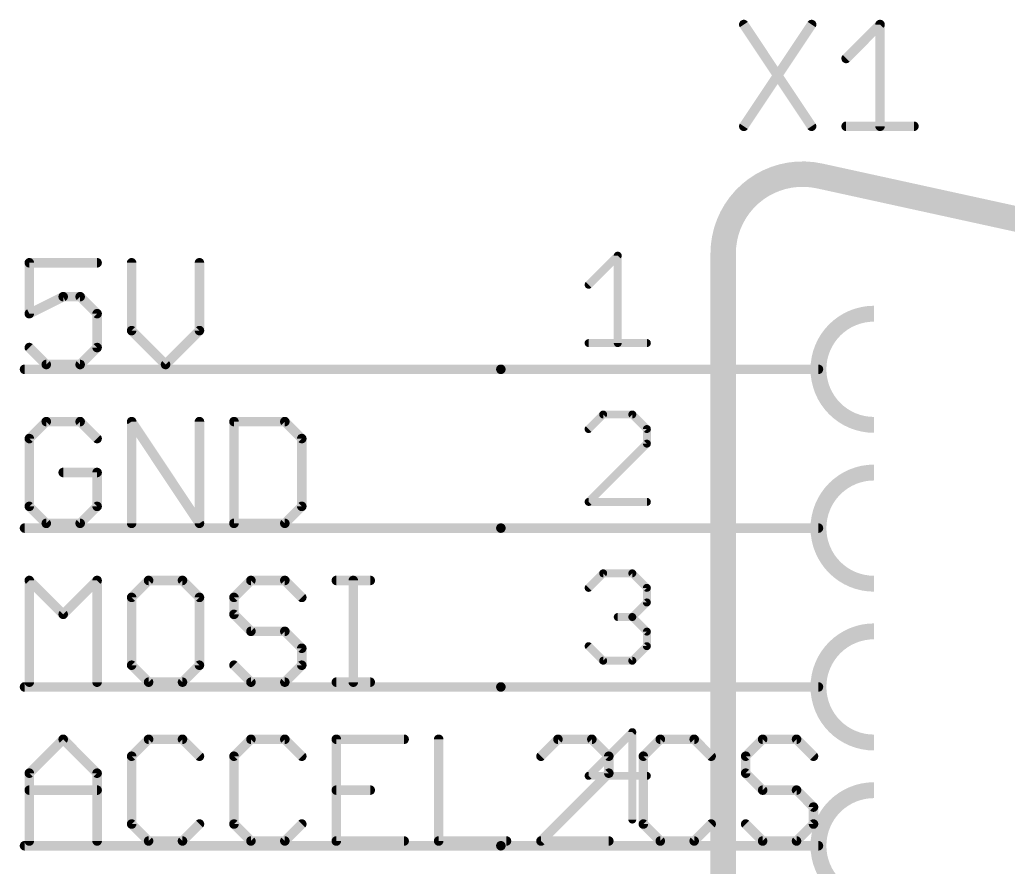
# Model space of a CAD drawing. Extents: x -31 to 132, y -51 to 79.
# Drawn here: x -28.02 to -12.2, y 60.62 to 74.17 of the extents above; entities that cross this region are included whole.
import ezdxf

# ---------------------------------------------------------------- set-up
doc = ezdxf.new("R2010")
doc.units = 0
for name, color, linetype in [('91', 82, 'CONTINUOUS'), ('94', 22, 'CONTINUOUS'), ('95', 253, 'CONTINUOUS')]:
    doc.layers.add(name, color=color, linetype=linetype)

msp = doc.modelspace()

# ---------------------------------------------------------------- linework, layer by layer
at = {"layer": '91', "const_width": 0.1524}
for points in [[(-20.32, 68.58), (-27.94, 68.58)], [(-20.32, 66.04), (-27.94, 66.04)], [(-20.32, 63.5), (-27.94, 63.5)], [(-20.32, 60.96), (-27.94, 60.96)]]:
    msp.add_lwpolyline(points, dxfattribs=at)
at = {"layer": '91', "const_width": 0.0762}
for points in [[(-27.94, 68.6181, 1), (-27.94, 68.5419)], [(-20.32, 68.5419, 1), (-20.32, 68.6181)], [(-27.94, 66.0781, 1), (-27.94, 66.0019)], [(-20.32, 66.0019, 1), (-20.32, 66.0781)], [(-27.94, 63.5381, 1), (-27.94, 63.4619)], [(-20.32, 63.4619, 1), (-20.32, 63.5381)], [(-27.94, 60.9981, 1), (-27.94, 60.9219)], [(-20.32, 60.9219, 1), (-20.32, 60.9981)]]:
    msp.add_lwpolyline(points, format="xyb", dxfattribs=at)
at = {"layer": '94'}
for points, const_width in [([(-15.2226, 71.672, 0.4787), (-16.764, 70.4312)], 0.4064), ([(-15.2009, 71.7711, 1), (-15.2443, 71.5725)], 0.2032), ([(-16.6624, 70.4312, 1), (-16.8656, 70.4312)], 0.2032), ([(-14.351, 69.469, 1), (-14.351, 67.691)], 0.254), ([(-20.32, 68.6181, 1), (-20.32, 68.5419)], 0.0762), ([(-15.24, 68.5419, 1), (-15.24, 68.6181)], 0.0762), ([(-14.351, 66.929, 1), (-14.351, 65.151)], 0.254), ([(-20.32, 66.0781, 1), (-20.32, 66.0019)], 0.0762), ([(-15.24, 66.0019, 1), (-15.24, 66.0781)], 0.0762), ([(-14.351, 64.389, 1), (-14.351, 62.611)], 0.254), ([(-20.32, 63.5381, 1), (-20.32, 63.4619)], 0.0762), ([(-15.24, 63.4619, 1), (-15.24, 63.5381)], 0.0762), ([(-14.351, 61.849, 1), (-14.351, 60.071)], 0.254), ([(-20.32, 60.9981, 1), (-20.32, 60.9219)], 0.0762), ([(-15.24, 60.9219, 1), (-15.24, 60.9981)], 0.0762)]:
    msp.add_lwpolyline(points, format="xyb", dxfattribs=dict(at, const_width=const_width))
for points, const_width in [([(-15.2226, 71.6718), (-9.6346, 70.4494)], 0.4064), ([(-16.764, 48.9488), (-16.764, 70.4312)], 0.4064), ([(-20.32, 68.58), (-15.24, 68.58)], 0.1524), ([(-20.32, 66.04), (-15.24, 66.04)], 0.1524), ([(-20.32, 63.5), (-15.24, 63.5)], 0.1524), ([(-20.32, 60.96), (-15.24, 60.96)], 0.1524)]:
    msp.add_lwpolyline(points, dxfattribs=dict(at, const_width=const_width))
at = {"layer": '95'}
for points, const_width in [([(-16.4338, 74.0932), (-15.3491, 72.4662)], 0.1524), ([(-15.3491, 74.0932), (-16.4338, 72.4662)], 0.1524), ([(-14.7966, 73.5509), (-14.2543, 74.0932)], 0.1524), ([(-14.2543, 74.0932), (-14.2543, 72.4662)], 0.1524), ([(-14.7966, 72.4662), (-13.712, 72.4662)], 0.1524), ([(-18.9166, 69.9312), (-18.4505, 70.3973)], 0.127), ([(-18.4505, 70.3973), (-18.4505, 68.9991)], 0.127), ([(-26.7791, 70.2832), (-27.8638, 70.2832)], 0.1524), ([(-27.8638, 70.2832), (-27.8638, 69.4697)], 0.1524), ([(-26.2266, 70.2832), (-26.2266, 69.1985)], 0.1524), ([(-25.142, 69.1985), (-25.142, 70.2832)], 0.1524), ([(-27.8638, 69.4697), (-27.3215, 69.7409)], 0.1524), ([(-27.3215, 69.7409), (-27.0503, 69.7409)], 0.1524), ([(-27.0503, 69.7409), (-26.7791, 69.4697)], 0.1524), ([(-26.7791, 69.4697), (-26.7791, 68.9274)], 0.1524), ([(-26.2266, 69.1985), (-25.6843, 68.6562)], 0.1524), ([(-25.6843, 68.6562), (-25.142, 69.1985)], 0.1524), ([(-27.5926, 68.6562), (-27.8638, 68.9274)], 0.1524), ([(-26.7791, 68.9274), (-27.0503, 68.6562)], 0.1524), ([(-18.9166, 68.9991), (-17.9845, 68.9991)], 0.127), ([(-27.0503, 68.6562), (-27.5926, 68.6562)], 0.1524), ([(-18.6835, 67.8573), (-18.9166, 67.6243)], 0.127), ([(-18.2175, 67.8573), (-18.6835, 67.8573)], 0.127), ([(-17.9845, 67.6243), (-18.2175, 67.8573)], 0.127), ([(-27.5926, 67.7432), (-27.8638, 67.472)], 0.1524), ([(-27.0503, 67.7432), (-27.5926, 67.7432)], 0.1524), ([(-26.7791, 67.472), (-27.0503, 67.7432)], 0.1524), ([(-26.2266, 66.1162), (-26.2266, 67.7432)], 0.1524), ([(-26.2266, 67.7432), (-25.142, 66.1162)], 0.1524), ([(-25.142, 66.1162), (-25.142, 67.7432)], 0.1524), ([(-24.5895, 67.7432), (-24.5895, 66.1162)], 0.1524), ([(-23.776, 67.7432), (-24.5895, 67.7432)], 0.1524), ([(-23.5048, 67.472), (-23.776, 67.7432)], 0.1524), ([(-17.9845, 67.3912), (-17.9845, 67.6243)], 0.127), ([(-27.8638, 67.472), (-27.8638, 66.3874)], 0.1524), ([(-23.5048, 66.3874), (-23.5048, 67.472)], 0.1524), ([(-18.9166, 66.4591), (-17.9845, 67.3912)], 0.127), ([(-26.7791, 66.9297), (-27.3215, 66.9297)], 0.1524), ([(-26.7791, 66.3874), (-26.7791, 66.9297)], 0.1524), ([(-27.8638, 66.3874), (-27.5926, 66.1162)], 0.1524), ([(-27.0503, 66.1162), (-26.7791, 66.3874)], 0.1524), ([(-23.776, 66.1162), (-23.5048, 66.3874)], 0.1524), ([(-17.9845, 66.4591), (-18.9166, 66.4591)], 0.127), ([(-27.5926, 66.1162), (-27.0503, 66.1162)], 0.1524), ([(-24.5895, 66.1162), (-23.776, 66.1162)], 0.1524), ([(-18.9166, 65.0843), (-18.6835, 65.3173)], 0.127), ([(-18.6835, 65.3173), (-18.2175, 65.3173)], 0.127), ([(-18.2175, 65.3173), (-17.9845, 65.0843)], 0.127), ([(-27.8638, 63.5762), (-27.8638, 65.2032)], 0.1524), ([(-27.8638, 65.2032), (-27.3215, 64.6609)], 0.1524), ([(-27.3215, 64.6609), (-26.7791, 65.2032)], 0.1524), ([(-26.7791, 65.2032), (-26.7791, 63.5762)], 0.1524), ([(-25.9555, 65.2032), (-26.2266, 64.932)], 0.1524), ([(-25.4132, 65.2032), (-25.9555, 65.2032)], 0.1524), ([(-25.142, 64.932), (-25.4132, 65.2032)], 0.1524), ([(-24.3183, 65.2032), (-24.5895, 64.932)], 0.1524), ([(-23.776, 65.2032), (-24.3183, 65.2032)], 0.1524), ([(-23.5048, 64.932), (-23.776, 65.2032)], 0.1524), ([(-22.9523, 65.2032), (-22.41, 65.2032)], 0.1524), ([(-22.6812, 63.5762), (-22.6812, 65.2032)], 0.1524), ([(-17.9845, 65.0843), (-17.9845, 64.8512)], 0.127), ([(-26.2266, 64.932), (-26.2266, 63.8474)], 0.1524), ([(-25.142, 63.8474), (-25.142, 64.932)], 0.1524), ([(-24.5895, 64.932), (-24.5895, 64.6609)], 0.1524), ([(-17.9845, 64.8512), (-18.2175, 64.6182)], 0.127), ([(-24.5895, 64.6609), (-24.3183, 64.3897)], 0.1524), ([(-18.2175, 64.6182), (-18.4505, 64.6182)], 0.127), ([(-18.2175, 64.6182), (-17.9845, 64.3852)], 0.127), ([(-24.3183, 64.3897), (-23.776, 64.3897)], 0.1524), ([(-23.776, 64.3897), (-23.5048, 64.1185)], 0.1524), ([(-17.9845, 64.3852), (-17.9845, 64.1521)], 0.127), ([(-18.6835, 63.9191), (-18.9166, 64.1521)], 0.127), ([(-17.9845, 64.1521), (-18.2175, 63.9191)], 0.127), ([(-23.5048, 64.1185), (-23.5048, 63.8474)], 0.1524), ([(-26.2266, 63.8474), (-25.9555, 63.5762)], 0.1524), ([(-25.4132, 63.5762), (-25.142, 63.8474)], 0.1524), ([(-24.3183, 63.5762), (-24.5895, 63.8474)], 0.1524), ([(-23.5048, 63.8474), (-23.776, 63.5762)], 0.1524), ([(-18.2175, 63.9191), (-18.6835, 63.9191)], 0.127), ([(-25.9555, 63.5762), (-25.4132, 63.5762)], 0.1524), ([(-23.776, 63.5762), (-24.3183, 63.5762)], 0.1524), ([(-22.9523, 63.5762), (-22.41, 63.5762)], 0.1524), ([(-18.2175, 62.7773), (-18.9166, 62.0782)], 0.127), ([(-18.2175, 61.3791), (-18.2175, 62.7773)], 0.127), ([(-27.8638, 62.1209), (-27.3215, 62.6632)], 0.1524), ([(-27.3215, 62.6632), (-26.7791, 62.1209)], 0.1524), ([(-25.9555, 62.6632), (-26.2266, 62.392)], 0.1524), ([(-25.4132, 62.6632), (-25.9555, 62.6632)], 0.1524), ([(-25.142, 62.392), (-25.4132, 62.6632)], 0.1524), ([(-24.3183, 62.6632), (-24.5895, 62.392)], 0.1524), ([(-23.776, 62.6632), (-24.3183, 62.6632)], 0.1524), ([(-23.5048, 62.392), (-23.776, 62.6632)], 0.1524), ([(-21.8677, 62.6632), (-22.9523, 62.6632)], 0.1524), ([(-22.9523, 62.6632), (-22.9523, 61.0362)], 0.1524), ([(-21.3152, 62.6632), (-21.3152, 61.0362)], 0.1524), ([(-19.4069, 62.6632), (-19.678, 62.392)], 0.1524), ([(-18.8645, 62.6632), (-19.4069, 62.6632)], 0.1524), ([(-18.5934, 62.392), (-18.8645, 62.6632)], 0.1524), ([(-17.7697, 62.6632), (-18.0409, 62.392)], 0.1524), ([(-17.2274, 62.6632), (-17.7697, 62.6632)], 0.1524), ([(-16.9562, 62.392), (-17.2274, 62.6632)], 0.1524), ([(-16.1325, 62.6632), (-16.4037, 62.392)], 0.1524), ([(-15.5902, 62.6632), (-16.1325, 62.6632)], 0.1524), ([(-15.319, 62.392), (-15.5902, 62.6632)], 0.1524), ([(-26.2266, 62.392), (-26.2266, 61.3074)], 0.1524), ([(-24.5895, 62.392), (-24.5895, 61.3074)], 0.1524), ([(-18.5934, 62.1209), (-18.5934, 62.392)], 0.1524), ([(-18.0409, 62.392), (-18.0409, 61.3074)], 0.1524), ([(-16.4037, 62.392), (-16.4037, 62.1209)], 0.1524), ([(-27.8638, 61.0362), (-27.8638, 62.1209)], 0.1524), ([(-26.7791, 62.1209), (-26.7791, 61.0362)], 0.1524), ([(-19.678, 61.0362), (-18.5934, 62.1209)], 0.1524), ([(-16.4037, 62.1209), (-16.1325, 61.8497)], 0.1524), ([(-18.9166, 62.0782), (-17.9845, 62.0782)], 0.127), ([(-27.8638, 61.8497), (-26.7791, 61.8497)], 0.1524), ([(-22.9523, 61.8497), (-22.41, 61.8497)], 0.1524), ([(-16.1325, 61.8497), (-15.5902, 61.8497)], 0.1524), ([(-15.5902, 61.8497), (-15.319, 61.5785)], 0.1524), ([(-15.319, 61.5785), (-15.319, 61.3074)], 0.1524), ([(-26.2266, 61.3074), (-25.9555, 61.0362)], 0.1524), ([(-25.4132, 61.0362), (-25.142, 61.3074)], 0.1524), ([(-24.5895, 61.3074), (-24.3183, 61.0362)], 0.1524), ([(-23.776, 61.0362), (-23.5048, 61.3074)], 0.1524), ([(-18.0409, 61.3074), (-17.7697, 61.0362)], 0.1524), ([(-17.2274, 61.0362), (-16.9562, 61.3074)], 0.1524), ([(-16.1325, 61.0362), (-16.4037, 61.3074)], 0.1524), ([(-15.319, 61.3074), (-15.5902, 61.0362)], 0.1524), ([(-25.9555, 61.0362), (-25.4132, 61.0362)], 0.1524), ([(-24.3183, 61.0362), (-23.776, 61.0362)], 0.1524), ([(-22.9523, 61.0362), (-21.8677, 61.0362)], 0.1524), ([(-21.3152, 61.0362), (-20.2305, 61.0362)], 0.1524), ([(-18.5934, 61.0362), (-19.678, 61.0362)], 0.1524), ([(-17.7697, 61.0362), (-17.2274, 61.0362)], 0.1524), ([(-15.5902, 61.0362), (-16.1325, 61.0362)], 0.1524)]:
    msp.add_lwpolyline(points, dxfattribs=dict(at, const_width=const_width))
for points, const_width in [([(-16.4021, 74.1143, 1), (-16.4655, 74.0721)], 0.0762), ([(-15.3174, 74.0721, 1), (-15.3808, 74.1143)], 0.0762), ([(-14.2162, 74.0932, 1), (-14.2924, 74.0932)], 0.0762), ([(-14.2274, 74.0662, 1), (-14.2813, 74.1201)], 0.0762), ([(-14.8236, 73.5778, 1), (-14.7697, 73.5239)], 0.0762), ([(-16.4655, 72.4873, 1), (-16.4021, 72.4451)], 0.0762), ([(-15.3808, 72.4451, 1), (-15.3174, 72.4873)], 0.0762), ([(-14.7966, 72.5043, 1), (-14.7966, 72.4281)], 0.0762), ([(-14.2924, 72.4662, 1), (-14.2162, 72.4662)], 0.0762), ([(-13.712, 72.4281, 1), (-13.712, 72.5043)], 0.0762), ([(-18.4188, 70.3973, 1), (-18.4823, 70.3973)], 0.0635), ([(-18.4281, 70.3748, 1), (-18.473, 70.4197)], 0.0635), ([(-27.8638, 70.3213, 1), (-27.8638, 70.2451)], 0.0762), ([(-27.8257, 70.2832, 1), (-27.9019, 70.2832)], 0.0762), ([(-26.7791, 70.2451, 1), (-26.7791, 70.3213)], 0.0762), ([(-26.1885, 70.2832, 1), (-26.2647, 70.2832)], 0.0762), ([(-25.1039, 70.2832, 1), (-25.1801, 70.2832)], 0.0762), ([(-18.939, 69.9537, 1), (-18.8941, 69.9088)], 0.0635), ([(-27.3215, 69.779, 1), (-27.3215, 69.7028)], 0.0762), ([(-27.3044, 69.7068, 1), (-27.3385, 69.7749)], 0.0762), ([(-27.0234, 69.7678, 1), (-27.0772, 69.7139)], 0.0762), ([(-27.0503, 69.7028, 1), (-27.0503, 69.779)], 0.0762), ([(-27.8808, 69.5038, 1), (-27.8468, 69.4356)], 0.0762), ([(-27.9019, 69.4697, 1), (-27.8257, 69.4697)], 0.0762), ([(-26.741, 69.4697, 1), (-26.8172, 69.4697)], 0.0762), ([(-26.8061, 69.4428, 1), (-26.7522, 69.4966)], 0.0762), ([(-26.1997, 69.2255, 1), (-26.2536, 69.1716)], 0.0762), ([(-25.115, 69.1716, 1), (-25.1689, 69.2255)], 0.0762), ([(-26.2647, 69.1985, 1), (-26.1885, 69.1985)], 0.0762), ([(-25.1801, 69.1985, 1), (-25.1039, 69.1985)], 0.0762), ([(-27.8369, 68.9543, 1), (-27.8907, 68.9004)], 0.0762), ([(-26.8172, 68.9274, 1), (-26.741, 68.9274)], 0.0762), ([(-26.7522, 68.9004, 1), (-26.8061, 68.9543)], 0.0762), ([(-18.9166, 69.0309, 1), (-18.9166, 68.9673)], 0.0635), ([(-18.4823, 68.9991, 1), (-18.4188, 68.9991)], 0.0635), ([(-17.9845, 68.9673, 1), (-17.9845, 69.0309)], 0.0635), ([(-27.5926, 68.6943, 1), (-27.5926, 68.6181)], 0.0762), ([(-27.6196, 68.6293, 1), (-27.5657, 68.6831)], 0.0762), ([(-27.0772, 68.6831, 1), (-27.0234, 68.6293)], 0.0762), ([(-27.0503, 68.6181, 1), (-27.0503, 68.6943)], 0.0762), ([(-25.7113, 68.6831, 1), (-25.6574, 68.6293)], 0.0762), ([(-25.7113, 68.6293, 1), (-25.6574, 68.6831)], 0.0762), ([(-18.6835, 67.889, 1), (-18.6835, 67.8255)], 0.0635), ([(-18.6611, 67.8348, 1), (-18.706, 67.8797)], 0.0635), ([(-18.195, 67.8797, 1), (-18.2399, 67.8348)], 0.0635), ([(-18.2175, 67.8255, 1), (-18.2175, 67.889)], 0.0635), ([(-27.5926, 67.7813, 1), (-27.5926, 67.7051)], 0.0762), ([(-27.5657, 67.7162, 1), (-27.6196, 67.7701)], 0.0762), ([(-27.0234, 67.7701, 1), (-27.0772, 67.7162)], 0.0762), ([(-27.0503, 67.7051, 1), (-27.0503, 67.7813)], 0.0762), ([(-26.1885, 67.7432, 1), (-26.2647, 67.7432)], 0.0762), ([(-26.1949, 67.7643, 1), (-26.2583, 67.7221)], 0.0762), ([(-25.1039, 67.7432, 1), (-25.1801, 67.7432)], 0.0762), ([(-24.5514, 67.7432, 1), (-24.6276, 67.7432)], 0.0762), ([(-24.5895, 67.7813, 1), (-24.5895, 67.7051)], 0.0762), ([(-23.7491, 67.7701, 1), (-23.8029, 67.7162)], 0.0762), ([(-23.776, 67.7051, 1), (-23.776, 67.7813)], 0.0762), ([(-18.939, 67.6467, 1), (-18.8941, 67.6018)], 0.0635), ([(-17.9527, 67.6243, 1), (-18.0162, 67.6243)], 0.0635), ([(-18.0069, 67.6018, 1), (-17.962, 67.6467)], 0.0635), ([(-27.8257, 67.472, 1), (-27.9019, 67.472)], 0.0762), ([(-27.8907, 67.499, 1), (-27.8369, 67.4451)], 0.0762), ([(-26.8061, 67.4451, 1), (-26.7522, 67.499)], 0.0762), ([(-23.4667, 67.472, 1), (-23.5429, 67.472)], 0.0762), ([(-23.5318, 67.4451, 1), (-23.4779, 67.499)], 0.0762), ([(-18.0162, 67.3912, 1), (-17.9527, 67.3912)], 0.0635), ([(-17.962, 67.3688, 1), (-18.0069, 67.4137)], 0.0635), ([(-27.3215, 66.9678, 1), (-27.3215, 66.8916)], 0.0762), ([(-26.741, 66.9297, 1), (-26.8172, 66.9297)], 0.0762), ([(-26.7791, 66.8916, 1), (-26.7791, 66.9678)], 0.0762), ([(-27.8369, 66.4143, 1), (-27.8907, 66.3604)], 0.0762), ([(-27.9019, 66.3874, 1), (-27.8257, 66.3874)], 0.0762), ([(-26.8172, 66.3874, 1), (-26.741, 66.3874)], 0.0762), ([(-26.7522, 66.3604, 1), (-26.8061, 66.4143)], 0.0762), ([(-23.5429, 66.3874, 1), (-23.4667, 66.3874)], 0.0762), ([(-23.4779, 66.3604, 1), (-23.5318, 66.4143)], 0.0762), ([(-18.9166, 66.4909, 1), (-18.9166, 66.4274)], 0.0635), ([(-18.939, 66.4816, 1), (-18.8941, 66.4366)], 0.0635), ([(-17.9845, 66.4274, 1), (-17.9845, 66.4909)], 0.0635), ([(-27.5926, 66.1543, 1), (-27.5926, 66.0781)], 0.0762), ([(-27.6196, 66.0893, 1), (-27.5657, 66.1431)], 0.0762), ([(-27.0772, 66.1431, 1), (-27.0234, 66.0893)], 0.0762), ([(-27.0503, 66.0781, 1), (-27.0503, 66.1543)], 0.0762), ([(-26.2647, 66.1162, 1), (-26.1885, 66.1162)], 0.0762), ([(-25.1801, 66.1162, 1), (-25.1039, 66.1162)], 0.0762), ([(-25.1737, 66.0951, 1), (-25.1103, 66.1373)], 0.0762), ([(-24.5895, 66.1543, 1), (-24.5895, 66.0781)], 0.0762), ([(-24.6276, 66.1162, 1), (-24.5514, 66.1162)], 0.0762), ([(-23.8029, 66.1431, 1), (-23.7491, 66.0893)], 0.0762), ([(-23.776, 66.0781, 1), (-23.776, 66.1543)], 0.0762), ([(-18.6835, 65.349, 1), (-18.6835, 65.2855)], 0.0635), ([(-18.6611, 65.2948, 1), (-18.706, 65.3397)], 0.0635), ([(-18.195, 65.3397, 1), (-18.2399, 65.2948)], 0.0635), ([(-18.2175, 65.2855, 1), (-18.2175, 65.349)], 0.0635), ([(-27.8257, 65.2032, 1), (-27.9019, 65.2032)], 0.0762), ([(-27.8369, 65.2301, 1), (-27.8907, 65.1762)], 0.0762), ([(-26.741, 65.2032, 1), (-26.8172, 65.2032)], 0.0762), ([(-26.7522, 65.1762, 1), (-26.8061, 65.2301)], 0.0762), ([(-25.9555, 65.2413, 1), (-25.9555, 65.1651)], 0.0762), ([(-25.9285, 65.1762, 1), (-25.9824, 65.2301)], 0.0762), ([(-25.3862, 65.2301, 1), (-25.4401, 65.1762)], 0.0762), ([(-25.4132, 65.1651, 1), (-25.4132, 65.2413)], 0.0762), ([(-24.3183, 65.2413, 1), (-24.3183, 65.1651)], 0.0762), ([(-24.2914, 65.1762, 1), (-24.3453, 65.2301)], 0.0762), ([(-23.7491, 65.2301, 1), (-23.8029, 65.1762)], 0.0762), ([(-23.776, 65.1651, 1), (-23.776, 65.2413)], 0.0762), ([(-22.9523, 65.2413, 1), (-22.9523, 65.1651)], 0.0762), ([(-22.6431, 65.2032, 1), (-22.7193, 65.2032)], 0.0762), ([(-22.41, 65.1651, 1), (-22.41, 65.2413)], 0.0762), ([(-17.9527, 65.0843, 1), (-18.0162, 65.0843)], 0.0635), ([(-26.2536, 64.959, 1), (-26.1997, 64.9051)], 0.0762), ([(-26.1885, 64.932, 1), (-26.2647, 64.932)], 0.0762), ([(-25.1039, 64.932, 1), (-25.1801, 64.932)], 0.0762), ([(-25.1689, 64.9051, 1), (-25.115, 64.959)], 0.0762), ([(-24.5514, 64.932, 1), (-24.6276, 64.932)], 0.0762), ([(-24.6164, 64.959, 1), (-24.5625, 64.9051)], 0.0762), ([(-23.5318, 64.9051, 1), (-23.4779, 64.959)], 0.0762), ([(-18.939, 65.1067, 1), (-18.8941, 65.0618)], 0.0635), ([(-18.0069, 65.0618, 1), (-17.962, 65.1067)], 0.0635), ([(-18.0162, 64.8512, 1), (-17.9527, 64.8512)], 0.0635), ([(-17.962, 64.8288, 1), (-18.0069, 64.8737)], 0.0635), ([(-27.3484, 64.6878, 1), (-27.2945, 64.6339)], 0.0762), ([(-27.3484, 64.6339, 1), (-27.2945, 64.6878)], 0.0762), ([(-24.5625, 64.6878, 1), (-24.6164, 64.6339)], 0.0762), ([(-24.6276, 64.6609, 1), (-24.5514, 64.6609)], 0.0762), ([(-18.4505, 64.6499, 1), (-18.4505, 64.5864)], 0.0635), ([(-18.195, 64.6406, 1), (-18.2399, 64.5957)], 0.0635), ([(-18.2175, 64.5864, 1), (-18.2175, 64.6499)], 0.0635), ([(-18.2399, 64.6406, 1), (-18.195, 64.5957)], 0.0635), ([(-24.3183, 64.4278, 1), (-24.3183, 64.3516)], 0.0762), ([(-24.3453, 64.3628, 1), (-24.2914, 64.4166)], 0.0762), ([(-23.7491, 64.4166, 1), (-23.8029, 64.3628)], 0.0762), ([(-23.776, 64.3516, 1), (-23.776, 64.4278)], 0.0762), ([(-17.9527, 64.3852, 1), (-18.0162, 64.3852)], 0.0635), ([(-18.0069, 64.3627, 1), (-17.962, 64.4076)], 0.0635), ([(-18.8941, 64.1746, 1), (-18.939, 64.1297)], 0.0635), ([(-17.962, 64.1297, 1), (-18.0069, 64.1746)], 0.0635), ([(-23.4667, 64.1185, 1), (-23.5429, 64.1185)], 0.0762), ([(-23.5318, 64.0916, 1), (-23.4779, 64.1455)], 0.0762), ([(-18.0162, 64.1521, 1), (-17.9527, 64.1521)], 0.0635), ([(-26.1997, 63.8743, 1), (-26.2536, 63.8204)], 0.0762), ([(-26.2647, 63.8474, 1), (-26.1885, 63.8474)], 0.0762), ([(-25.1801, 63.8474, 1), (-25.1039, 63.8474)], 0.0762), ([(-25.115, 63.8204, 1), (-25.1689, 63.8743)], 0.0762), ([(-24.5625, 63.8743, 1), (-24.6164, 63.8204)], 0.0762), ([(-23.5429, 63.8474, 1), (-23.4667, 63.8474)], 0.0762), ([(-23.4779, 63.8204, 1), (-23.5318, 63.8743)], 0.0762), ([(-18.6835, 63.9509, 1), (-18.6835, 63.8873)], 0.0635), ([(-18.706, 63.8966, 1), (-18.6611, 63.9416)], 0.0635), ([(-18.2399, 63.9416, 1), (-18.195, 63.8966)], 0.0635), ([(-18.2175, 63.8873, 1), (-18.2175, 63.9509)], 0.0635), ([(-27.9019, 63.5762, 1), (-27.8257, 63.5762)], 0.0762), ([(-26.8172, 63.5762, 1), (-26.741, 63.5762)], 0.0762), ([(-25.9555, 63.6143, 1), (-25.9555, 63.5381)], 0.0762), ([(-25.9824, 63.5493, 1), (-25.9285, 63.6031)], 0.0762), ([(-25.4401, 63.6031, 1), (-25.3862, 63.5493)], 0.0762), ([(-25.4132, 63.5381, 1), (-25.4132, 63.6143)], 0.0762), ([(-24.3183, 63.6143, 1), (-24.3183, 63.5381)], 0.0762), ([(-24.3453, 63.5493, 1), (-24.2914, 63.6031)], 0.0762), ([(-23.8029, 63.6031, 1), (-23.7491, 63.5493)], 0.0762), ([(-23.776, 63.5381, 1), (-23.776, 63.6143)], 0.0762), ([(-22.9523, 63.6143, 1), (-22.9523, 63.5381)], 0.0762), ([(-22.7193, 63.5762, 1), (-22.6431, 63.5762)], 0.0762), ([(-22.41, 63.5381, 1), (-22.41, 63.6143)], 0.0762), ([(-18.1857, 62.7773, 1), (-18.2492, 62.7773)], 0.0635), ([(-18.195, 62.7548, 1), (-18.2399, 62.7997)], 0.0635), ([(-27.2945, 62.6901, 1), (-27.3484, 62.6362)], 0.0762), ([(-27.2945, 62.6362, 1), (-27.3484, 62.6901)], 0.0762), ([(-25.9555, 62.7013, 1), (-25.9555, 62.6251)], 0.0762), ([(-25.9285, 62.6362, 1), (-25.9824, 62.6901)], 0.0762), ([(-25.3862, 62.6901, 1), (-25.4401, 62.6362)], 0.0762), ([(-25.4132, 62.6251, 1), (-25.4132, 62.7013)], 0.0762), ([(-24.3183, 62.7013, 1), (-24.3183, 62.6251)], 0.0762), ([(-24.2914, 62.6362, 1), (-24.3453, 62.6901)], 0.0762), ([(-23.7491, 62.6901, 1), (-23.8029, 62.6362)], 0.0762), ([(-23.776, 62.6251, 1), (-23.776, 62.7013)], 0.0762), ([(-22.9523, 62.7013, 1), (-22.9523, 62.6251)], 0.0762), ([(-22.9142, 62.6632, 1), (-22.9904, 62.6632)], 0.0762), ([(-21.8677, 62.6251, 1), (-21.8677, 62.7013)], 0.0762), ([(-21.2771, 62.6632, 1), (-21.3533, 62.6632)], 0.0762), ([(-19.4069, 62.7013, 1), (-19.4069, 62.6251)], 0.0762), ([(-19.3799, 62.6362, 1), (-19.4338, 62.6901)], 0.0762), ([(-18.8376, 62.6901, 1), (-18.8915, 62.6362)], 0.0762), ([(-18.8645, 62.6251, 1), (-18.8645, 62.7013)], 0.0762), ([(-17.7697, 62.7013, 1), (-17.7697, 62.6251)], 0.0762), ([(-17.7428, 62.6362, 1), (-17.7966, 62.6901)], 0.0762), ([(-17.2004, 62.6901, 1), (-17.2543, 62.6362)], 0.0762), ([(-17.2274, 62.6251, 1), (-17.2274, 62.7013)], 0.0762), ([(-16.1325, 62.7013, 1), (-16.1325, 62.6251)], 0.0762), ([(-16.1056, 62.6362, 1), (-16.1595, 62.6901)], 0.0762), ([(-15.5633, 62.6901, 1), (-15.6172, 62.6362)], 0.0762), ([(-15.5902, 62.6251, 1), (-15.5902, 62.7013)], 0.0762), ([(-26.1885, 62.392, 1), (-26.2647, 62.392)], 0.0762), ([(-24.5514, 62.392, 1), (-24.6276, 62.392)], 0.0762), ([(-18.5553, 62.392, 1), (-18.6315, 62.392)], 0.0762), ([(-18.0028, 62.392, 1), (-18.079, 62.392)], 0.0762), ([(-16.3656, 62.392, 1), (-16.4418, 62.392)], 0.0762), ([(-26.2536, 62.419, 1), (-26.1997, 62.3651)], 0.0762), ([(-25.1689, 62.3651, 1), (-25.115, 62.419)], 0.0762), ([(-24.6164, 62.419, 1), (-24.5625, 62.3651)], 0.0762), ([(-23.5318, 62.3651, 1), (-23.4779, 62.419)], 0.0762), ([(-19.705, 62.419, 1), (-19.6511, 62.3651)], 0.0762), ([(-18.6203, 62.3651, 1), (-18.5664, 62.419)], 0.0762), ([(-18.0678, 62.419, 1), (-18.0139, 62.3651)], 0.0762), ([(-16.9831, 62.3651, 1), (-16.9293, 62.419)], 0.0762), ([(-16.4306, 62.419, 1), (-16.3768, 62.3651)], 0.0762), ([(-15.346, 62.3651, 1), (-15.2921, 62.419)], 0.0762), ([(-27.8257, 62.1209, 1), (-27.9019, 62.1209)], 0.0762), ([(-27.8907, 62.1478, 1), (-27.8369, 62.0939)], 0.0762), ([(-26.741, 62.1209, 1), (-26.8172, 62.1209)], 0.0762), ([(-26.8061, 62.0939, 1), (-26.7522, 62.1478)], 0.0762), ([(-18.6315, 62.1209, 1), (-18.5553, 62.1209)], 0.0762), ([(-18.5664, 62.0939, 1), (-18.6203, 62.1478)], 0.0762), ([(-16.3768, 62.1478, 1), (-16.4306, 62.0939)], 0.0762), ([(-16.4418, 62.1209, 1), (-16.3656, 62.1209)], 0.0762), ([(-18.9166, 62.1099, 1), (-18.9166, 62.0464)], 0.0635), ([(-18.939, 62.1006, 1), (-18.8941, 62.0557)], 0.0635), ([(-17.9845, 62.0464, 1), (-17.9845, 62.1099)], 0.0635), ([(-27.8638, 61.8878, 1), (-27.8638, 61.8116)], 0.0762), ([(-26.7791, 61.8116, 1), (-26.7791, 61.8878)], 0.0762), ([(-22.9523, 61.8878, 1), (-22.9523, 61.8116)], 0.0762), ([(-22.41, 61.8116, 1), (-22.41, 61.8878)], 0.0762), ([(-16.1325, 61.8878, 1), (-16.1325, 61.8116)], 0.0762), ([(-16.1595, 61.8228, 1), (-16.1056, 61.8766)], 0.0762), ([(-15.5633, 61.8766, 1), (-15.6172, 61.8228)], 0.0762), ([(-15.5902, 61.8116, 1), (-15.5902, 61.8878)], 0.0762), ([(-15.2809, 61.5785, 1), (-15.3571, 61.5785)], 0.0762), ([(-15.346, 61.5516, 1), (-15.2921, 61.6055)], 0.0762), ([(-26.1997, 61.3343, 1), (-26.2536, 61.2804)], 0.0762), ([(-25.115, 61.2804, 1), (-25.1689, 61.3343)], 0.0762), ([(-24.5625, 61.3343, 1), (-24.6164, 61.2804)], 0.0762), ([(-23.4779, 61.2804, 1), (-23.5318, 61.3343)], 0.0762), ([(-18.2492, 61.3791, 1), (-18.1857, 61.3791)], 0.0635), ([(-18.0139, 61.3343, 1), (-18.0678, 61.2804)], 0.0762), ([(-16.9293, 61.2804, 1), (-16.9831, 61.3343)], 0.0762), ([(-16.3768, 61.3343, 1), (-16.4306, 61.2804)], 0.0762), ([(-15.2921, 61.2804, 1), (-15.346, 61.3343)], 0.0762), ([(-26.2647, 61.3074, 1), (-26.1885, 61.3074)], 0.0762), ([(-24.6276, 61.3074, 1), (-24.5514, 61.3074)], 0.0762), ([(-18.079, 61.3074, 1), (-18.0028, 61.3074)], 0.0762), ([(-15.3571, 61.3074, 1), (-15.2809, 61.3074)], 0.0762), ([(-27.9019, 61.0362, 1), (-27.8257, 61.0362)], 0.0762), ([(-26.8172, 61.0362, 1), (-26.741, 61.0362)], 0.0762), ([(-25.9555, 61.0743, 1), (-25.9555, 60.9981)], 0.0762), ([(-25.9824, 61.0093, 1), (-25.9285, 61.0631)], 0.0762), ([(-25.4401, 61.0631, 1), (-25.3862, 61.0093)], 0.0762), ([(-25.4132, 60.9981, 1), (-25.4132, 61.0743)], 0.0762), ([(-24.3183, 61.0743, 1), (-24.3183, 60.9981)], 0.0762), ([(-24.3453, 61.0093, 1), (-24.2914, 61.0631)], 0.0762), ([(-23.8029, 61.0631, 1), (-23.7491, 61.0093)], 0.0762), ([(-23.776, 60.9981, 1), (-23.776, 61.0743)], 0.0762), ([(-22.9523, 61.0743, 1), (-22.9523, 60.9981)], 0.0762), ([(-22.9904, 61.0362, 1), (-22.9142, 61.0362)], 0.0762), ([(-21.8677, 60.9981, 1), (-21.8677, 61.0743)], 0.0762), ([(-21.3152, 61.0743, 1), (-21.3152, 60.9981)], 0.0762), ([(-21.3533, 61.0362, 1), (-21.2771, 61.0362)], 0.0762), ([(-20.2305, 60.9981, 1), (-20.2305, 61.0743)], 0.0762), ([(-19.678, 61.0743, 1), (-19.678, 60.9981)], 0.0762), ([(-19.705, 61.0631, 1), (-19.6511, 61.0093)], 0.0762), ([(-18.5934, 60.9981, 1), (-18.5934, 61.0743)], 0.0762), ([(-17.7697, 61.0743, 1), (-17.7697, 60.9981)], 0.0762), ([(-17.7966, 61.0093, 1), (-17.7428, 61.0631)], 0.0762), ([(-17.2543, 61.0631, 1), (-17.2004, 61.0093)], 0.0762), ([(-17.2274, 60.9981, 1), (-17.2274, 61.0743)], 0.0762), ([(-16.1325, 61.0743, 1), (-16.1325, 60.9981)], 0.0762), ([(-16.1595, 61.0093, 1), (-16.1056, 61.0631)], 0.0762), ([(-15.6172, 61.0631, 1), (-15.5633, 61.0093)], 0.0762), ([(-15.5902, 60.9981, 1), (-15.5902, 61.0743)], 0.0762)]:
    msp.add_lwpolyline(points, format="xyb", dxfattribs=dict(at, const_width=const_width))

doc.saveas('drawing.dxf')
